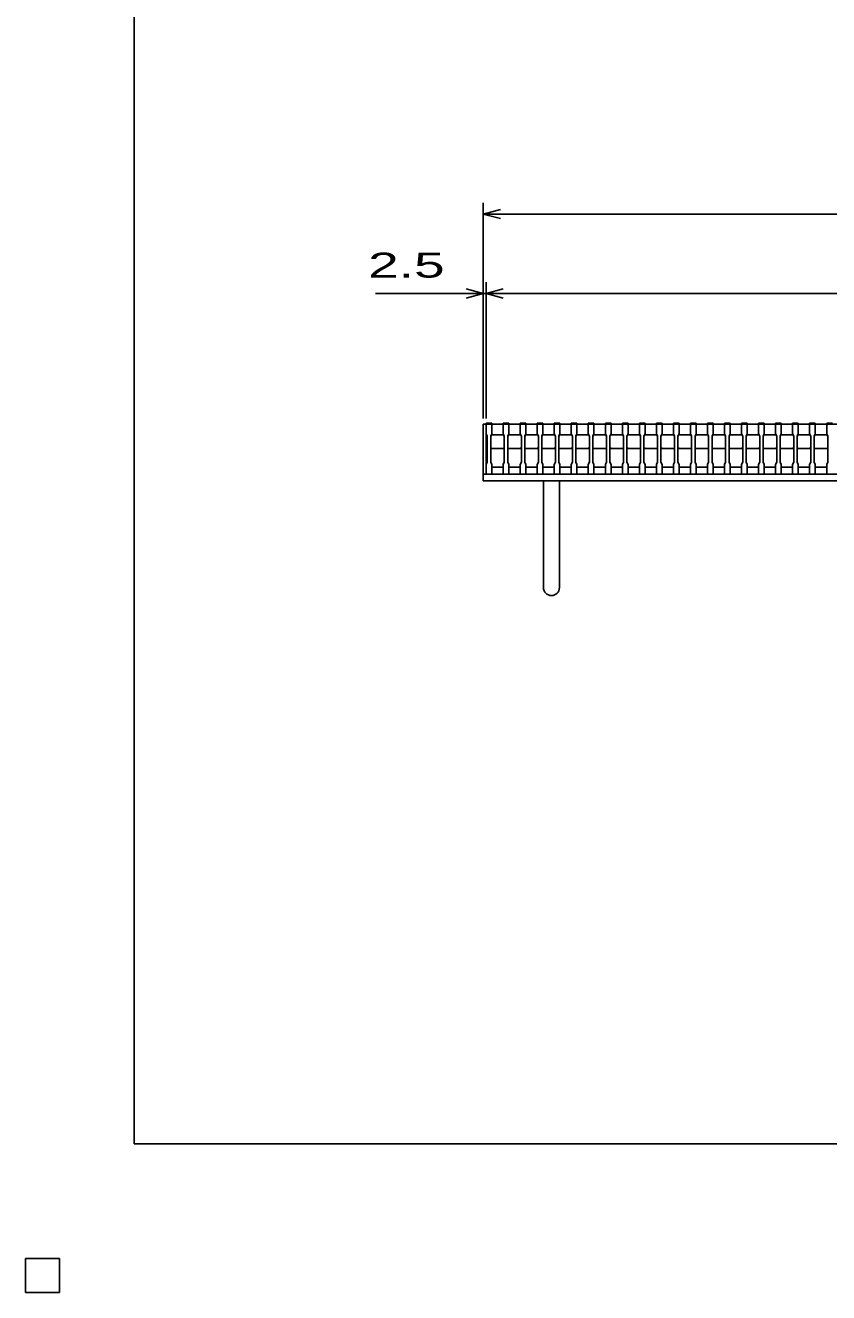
# Model space of a CAD drawing. Units: millimetres, scale not verified. Extents: x -1820 to 1736, y -1282 to 1048.
# Drawn here: x -1820 to -1112, y -1282 to -166 of the extents above; entities that cross this region are included whole.
import ezdxf
from ezdxf.enums import TextEntityAlignment as Align

# ---------------------------------------------------------------- set-up
doc = ezdxf.new("R2010")
doc.units = ezdxf.units.MM
doc.header["$LTSCALE"] = 10
for name, color, linetype, lineweight in [('0_2', 150, 'Continuous', 25), ('16', 3, 'Continuous', 25), ('19', 6, 'Continuous', 25), ('22', 4, 'Continuous', 25)]:
    doc.layers.add(name, color=color, linetype=linetype, lineweight=lineweight)
doc.styles.add('ベクトル', font='')
doc.styles.get('ベクトル').set_extended_font_data('ベクトル')

msp = doc.modelspace()

# ---------------------------------------------------------------- linework, layer by layer
at = {"layer": '0_2'}
for p, q in [((-1724, -1151.5), (-1724, 1048.5)), ((1736, -1151.5), (-1724, -1151.5))]:
    msp.add_line(p, q, dxfattribs=at)
at = {"layer": '16'}
for p, q in [((-1414, -517.5), (-1414, -516.8)), ((-1414, -516.8), (-1409, -516.8)), ((-1414, -517.5), (-1414, -526)), ((-1409, -517.5), (-1414, -517.5)), ((-1414, -517.5), (-1414, -555.5)), ((-1414, -517.5), (-419, -517.5)), ((-1409, -516.8), (-1409, -517.5)), ((-1409, -526), (-1409, -517.5)), ((-1399, -517.5), (-1399, -516.8)), ((-1399, -516.8), (-1394, -516.8)), ((-1399, -517.5), (-1399, -526)), ((-1394, -517.5), (-1399, -517.5)), ((-1394, -516.8), (-1394, -517.5)), ((-1394, -526), (-1394, -517.5)), ((-1384, -517.5), (-1384, -516.8)), ((-1384, -516.8), (-1379, -516.8)), ((-1384, -517.5), (-1384, -526)), ((-1379, -517.5), (-1384, -517.5)), ((-1379, -516.8), (-1379, -517.5)), ((-1379, -526), (-1379, -517.5)), ((-1369, -517.5), (-1369, -516.8)), ((-1369, -516.8), (-1364, -516.8)), ((-1369, -517.5), (-1369, -526)), ((-1364, -517.5), (-1369, -517.5)), ((-1364, -516.8), (-1364, -517.5)), ((-1364, -526), (-1364, -517.5)), ((-1354, -517.5), (-1354, -516.8)), ((-1354, -516.8), (-1349, -516.8)), ((-1354, -517.5), (-1354, -526)), ((-1349, -517.5), (-1354, -517.5)), ((-1349, -516.8), (-1349, -517.5)), ((-1349, -526), (-1349, -517.5)), ((-1339, -517.5), (-1339, -516.8)), ((-1339, -516.8), (-1334, -516.8)), ((-1339, -517.5), (-1339, -526)), ((-1334, -517.5), (-1339, -517.5)), ((-1334, -516.8), (-1334, -517.5)), ((-1334, -526), (-1334, -517.5)), ((-1324, -517.5), (-1324, -516.8)), ((-1324, -516.8), (-1319, -516.8)), ((-1324, -517.5), (-1324, -526)), ((-1319, -517.5), (-1324, -517.5)), ((-1319, -516.8), (-1319, -517.5)), ((-1319, -526), (-1319, -517.5)), ((-1309, -517.5), (-1309, -516.8)), ((-1309, -516.8), (-1304, -516.8)), ((-1309, -517.5), (-1309, -526)), ((-1304, -517.5), (-1309, -517.5)), ((-1304, -516.8), (-1304, -517.5)), ((-1304, -526), (-1304, -517.5)), ((-1294, -517.5), (-1294, -516.8)), ((-1294, -516.8), (-1289, -516.8)), ((-1294, -517.5), (-1294, -526)), ((-1289, -517.5), (-1294, -517.5)), ((-1289, -516.8), (-1289, -517.5)), ((-1289, -526), (-1289, -517.5)), ((-1279, -517.5), (-1279, -516.8)), ((-1279, -516.8), (-1274, -516.8)), ((-1279, -517.5), (-1279, -526)), ((-1274, -517.5), (-1279, -517.5)), ((-1274, -516.8), (-1274, -517.5)), ((-1274, -526), (-1274, -517.5)), ((-1264, -517.5), (-1264, -516.8)), ((-1264, -516.8), (-1259, -516.8)), ((-1264, -517.5), (-1264, -526)), ((-1259, -517.5), (-1264, -517.5)), ((-1259, -516.8), (-1259, -517.5)), ((-1259, -526), (-1259, -517.5)), ((-1249, -517.5), (-1249, -516.8)), ((-1249, -516.8), (-1244, -516.8)), ((-1249, -517.5), (-1249, -526)), ((-1244, -517.5), (-1249, -517.5)), ((-1244, -516.8), (-1244, -517.5)), ((-1244, -526), (-1244, -517.5)), ((-1234, -517.5), (-1234, -516.8)), ((-1234, -516.8), (-1229, -516.8)), ((-1234, -517.5), (-1234, -526)), ((-1229, -517.5), (-1234, -517.5)), ((-1229, -516.8), (-1229, -517.5)), ((-1229, -526), (-1229, -517.5)), ((-1219, -517.5), (-1219, -516.8)), ((-1219, -516.8), (-1214, -516.8)), ((-1219, -517.5), (-1219, -526)), ((-1214, -517.5), (-1219, -517.5)), ((-1214, -516.8), (-1214, -517.5)), ((-1214, -526), (-1214, -517.5)), ((-1204, -517.5), (-1204, -516.8)), ((-1204, -516.8), (-1199, -516.8)), ((-1204, -517.5), (-1204, -526)), ((-1199, -517.5), (-1204, -517.5)), ((-1199, -516.8), (-1199, -517.5)), ((-1199, -526), (-1199, -517.5)), ((-1189, -517.5), (-1189, -516.8)), ((-1189, -516.8), (-1184, -516.8)), ((-1189, -517.5), (-1189, -526)), ((-1184, -517.5), (-1189, -517.5)), ((-1184, -516.8), (-1184, -517.5)), ((-1184, -526), (-1184, -517.5)), ((-1174, -517.5), (-1174, -516.8)), ((-1174, -516.8), (-1169, -516.8)), ((-1174, -517.5), (-1174, -526)), ((-1169, -517.5), (-1174, -517.5)), ((-1169, -516.8), (-1169, -517.5)), ((-1169, -526), (-1169, -517.5)), ((-1159, -517.5), (-1159, -516.8)), ((-1159, -516.8), (-1154, -516.8)), ((-1159, -517.5), (-1159, -526)), ((-1154, -517.5), (-1159, -517.5)), ((-1154, -516.8), (-1154, -517.5)), ((-1154, -526), (-1154, -517.5)), ((-1144, -517.5), (-1144, -516.8)), ((-1144, -516.8), (-1139, -516.8)), ((-1144, -517.5), (-1144, -526)), ((-1139, -517.5), (-1144, -517.5)), ((-1139, -516.8), (-1139, -517.5)), ((-1139, -526), (-1139, -517.5)), ((-1129, -517.5), (-1129, -516.8)), ((-1129, -516.8), (-1124, -516.8)), ((-1129, -517.5), (-1129, -526)), ((-1124, -517.5), (-1129, -517.5)), ((-1124, -516.8), (-1124, -517.5)), ((-1124, -526), (-1124, -517.5)), ((-1114, -517.5), (-1114, -516.8)), ((-1114, -516.8), (-1109, -516.8)), ((-1114, -517.5), (-1114, -526)), ((-1109, -517.5), (-1114, -517.5)), ((-1414, -526), (-1413, -528)), ((-1413, -528), (-1413, -551)), ((-1410, -528), (-1409, -526)), ((-1410, -528), (-1409, -527)), ((-1410, -551), (-1410, -528)), ((-1409, -527), (-1399, -527)), ((-1399, -526), (-1398, -528)), ((-1399, -527), (-1398, -528)), ((-1398, -528), (-1398, -551)), ((-1395, -528), (-1394, -526)), ((-1395, -528), (-1394, -527)), ((-1395, -551), (-1395, -528)), ((-1394, -527), (-1384, -527)), ((-1384, -526), (-1383, -528)), ((-1384, -527), (-1383, -528)), ((-1383, -528), (-1383, -551)), ((-1380, -528), (-1379, -526)), ((-1380, -528), (-1379, -527)), ((-1380, -551), (-1380, -528)), ((-1379, -527), (-1369, -527)), ((-1369, -526), (-1368, -528)), ((-1369, -527), (-1368, -528)), ((-1368, -528), (-1368, -551)), ((-1365, -528), (-1364, -526)), ((-1365, -528), (-1364, -527)), ((-1365, -551), (-1365, -528)), ((-1364, -527), (-1354, -527)), ((-1354, -526), (-1353, -528)), ((-1354, -527), (-1353, -528)), ((-1353, -528), (-1353, -551)), ((-1350, -528), (-1349, -526)), ((-1350, -528), (-1349, -527)), ((-1350, -551), (-1350, -528)), ((-1349, -527), (-1339, -527)), ((-1339, -526), (-1338, -528)), ((-1339, -527), (-1338, -528)), ((-1338, -528), (-1338, -551)), ((-1335, -528), (-1334, -526)), ((-1335, -528), (-1334, -527)), ((-1335, -551), (-1335, -528)), ((-1334, -527), (-1324, -527)), ((-1324, -526), (-1323, -528)), ((-1324, -527), (-1323, -528)), ((-1323, -528), (-1323, -551)), ((-1320, -528), (-1319, -526)), ((-1320, -528), (-1319, -527)), ((-1320, -551), (-1320, -528)), ((-1319, -527), (-1309, -527)), ((-1309, -526), (-1308, -528)), ((-1309, -527), (-1308, -528)), ((-1308, -528), (-1308, -551)), ((-1305, -528), (-1304, -526)), ((-1305, -528), (-1304, -527)), ((-1305, -551), (-1305, -528)), ((-1304, -527), (-1294, -527)), ((-1294, -526), (-1293, -528)), ((-1294, -527), (-1293, -528)), ((-1293, -528), (-1293, -551)), ((-1290, -528), (-1289, -526)), ((-1290, -528), (-1289, -527)), ((-1290, -551), (-1290, -528)), ((-1289, -527), (-1279, -527)), ((-1279, -526), (-1278, -528)), ((-1279, -527), (-1278, -528)), ((-1278, -528), (-1278, -551)), ((-1275, -528), (-1274, -526)), ((-1275, -528), (-1274, -527)), ((-1275, -551), (-1275, -528)), ((-1274, -527), (-1264, -527)), ((-1264, -526), (-1263, -528)), ((-1264, -527), (-1263, -528)), ((-1263, -528), (-1263, -551)), ((-1260, -528), (-1259, -526)), ((-1260, -528), (-1259, -527)), ((-1260, -551), (-1260, -528)), ((-1259, -527), (-1249, -527)), ((-1249, -526), (-1248, -528)), ((-1249, -527), (-1248, -528)), ((-1248, -528), (-1248, -551)), ((-1245, -528), (-1244, -526)), ((-1245, -528), (-1244, -527)), ((-1245, -551), (-1245, -528)), ((-1244, -527), (-1234, -527)), ((-1234, -526), (-1233, -528)), ((-1234, -527), (-1233, -528)), ((-1233, -528), (-1233, -551)), ((-1230, -528), (-1229, -526)), ((-1230, -528), (-1229, -527)), ((-1230, -551), (-1230, -528)), ((-1229, -527), (-1219, -527)), ((-1219, -526), (-1218, -528)), ((-1219, -527), (-1218, -528)), ((-1218, -528), (-1218, -551)), ((-1215, -528), (-1214, -526)), ((-1215, -528), (-1214, -527)), ((-1215, -551), (-1215, -528)), ((-1214, -527), (-1204, -527)), ((-1204, -526), (-1203, -528)), ((-1204, -527), (-1203, -528)), ((-1203, -528), (-1203, -551)), ((-1200, -528), (-1199, -526)), ((-1200, -528), (-1199, -527)), ((-1200, -551), (-1200, -528)), ((-1199, -527), (-1189, -527)), ((-1189, -526), (-1188, -528)), ((-1189, -527), (-1188, -528)), ((-1188, -528), (-1188, -551)), ((-1185, -528), (-1184, -526)), ((-1185, -528), (-1184, -527)), ((-1185, -551), (-1185, -528)), ((-1184, -527), (-1174, -527)), ((-1174, -526), (-1173, -528)), ((-1174, -527), (-1173, -528)), ((-1173, -528), (-1173, -551)), ((-1170, -528), (-1169, -526)), ((-1170, -528), (-1169, -527)), ((-1170, -551), (-1170, -528)), ((-1169, -527), (-1159, -527)), ((-1159, -526), (-1158, -528)), ((-1159, -527), (-1158, -528)), ((-1158, -528), (-1158, -551)), ((-1155, -528), (-1154, -526)), ((-1155, -528), (-1154, -527)), ((-1155, -551), (-1155, -528)), ((-1154, -527), (-1144, -527)), ((-1144, -526), (-1143, -528)), ((-1144, -527), (-1143, -528)), ((-1143, -528), (-1143, -551)), ((-1140, -528), (-1139, -526)), ((-1140, -528), (-1139, -527)), ((-1140, -551), (-1140, -528)), ((-1139, -527), (-1129, -527)), ((-1129, -526), (-1128, -528)), ((-1129, -527), (-1128, -528)), ((-1128, -528), (-1128, -551)), ((-1125, -528), (-1124, -526)), ((-1125, -528), (-1124, -527)), ((-1125, -551), (-1125, -528)), ((-1124, -527), (-1114, -527)), ((-1114, -526), (-1113, -528)), ((-1114, -527), (-1113, -528)), ((-1113, -528), (-1113, -551)), ((-1409, -539), (-1410, -538)), ((-1399, -539), (-1409, -539)), ((-1398, -538), (-1399, -539)), ((-1394, -539), (-1395, -538)), ((-1384, -539), (-1394, -539)), ((-1383, -538), (-1384, -539)), ((-1379, -539), (-1380, -538)), ((-1369, -539), (-1379, -539)), ((-1368, -538), (-1369, -539)), ((-1364, -539), (-1365, -538)), ((-1354, -539), (-1364, -539)), ((-1353, -538), (-1354, -539)), ((-1349, -539), (-1350, -538)), ((-1339, -539), (-1349, -539)), ((-1338, -538), (-1339, -539)), ((-1334, -539), (-1335, -538)), ((-1324, -539), (-1334, -539)), ((-1323, -538), (-1324, -539)), ((-1319, -539), (-1320, -538)), ((-1309, -539), (-1319, -539)), ((-1308, -538), (-1309, -539)), ((-1304, -539), (-1305, -538)), ((-1294, -539), (-1304, -539)), ((-1293, -538), (-1294, -539)), ((-1289, -539), (-1290, -538)), ((-1279, -539), (-1289, -539)), ((-1278, -538), (-1279, -539)), ((-1274, -539), (-1275, -538)), ((-1264, -539), (-1274, -539)), ((-1263, -538), (-1264, -539)), ((-1259, -539), (-1260, -538)), ((-1249, -539), (-1259, -539)), ((-1248, -538), (-1249, -539)), ((-1244, -539), (-1245, -538)), ((-1234, -539), (-1244, -539)), ((-1233, -538), (-1234, -539)), ((-1229, -539), (-1230, -538)), ((-1219, -539), (-1229, -539)), ((-1218, -538), (-1219, -539)), ((-1214, -539), (-1215, -538)), ((-1204, -539), (-1214, -539)), ((-1203, -538), (-1204, -539)), ((-1199, -539), (-1200, -538)), ((-1189, -539), (-1199, -539)), ((-1188, -538), (-1189, -539)), ((-1184, -539), (-1185, -538)), ((-1174, -539), (-1184, -539)), ((-1173, -538), (-1174, -539)), ((-1169, -539), (-1170, -538)), ((-1159, -539), (-1169, -539)), ((-1158, -538), (-1159, -539)), ((-1154, -539), (-1155, -538)), ((-1144, -539), (-1154, -539)), ((-1143, -538), (-1144, -539)), ((-1139, -539), (-1140, -538)), ((-1129, -539), (-1139, -539)), ((-1128, -538), (-1129, -539)), ((-1124, -539), (-1125, -538)), ((-1114, -539), (-1124, -539)), ((-1113, -538), (-1114, -539)), ((-1413, -551), (-1414, -553)), ((-1414, -553), (-1414, -561.5)), ((-1409, -553), (-1410, -551)), ((-1409, -561.5), (-1409, -553)), ((-1409, -555.5), (-1399, -555.5)), ((-1398, -551), (-1399, -553)), ((-1399, -553), (-1399, -561.5)), ((-1394, -553), (-1395, -551)), ((-1394, -561.5), (-1394, -553)), ((-1394, -555.5), (-1384, -555.5)), ((-1383, -551), (-1384, -553)), ((-1384, -553), (-1384, -561.5)), ((-1379, -553), (-1380, -551)), ((-1379, -561.5), (-1379, -553)), ((-1379, -555.5), (-1369, -555.5)), ((-1368, -551), (-1369, -553)), ((-1369, -553), (-1369, -561.5)), ((-1364, -553), (-1365, -551)), ((-1364, -561.5), (-1364, -553)), ((-1364, -555.5), (-1354, -555.5)), ((-1353, -551), (-1354, -553)), ((-1354, -553), (-1354, -561.5)), ((-1349, -553), (-1350, -551)), ((-1349, -561.5), (-1349, -553)), ((-1349, -555.5), (-1339, -555.5)), ((-1338, -551), (-1339, -553)), ((-1339, -553), (-1339, -561.5)), ((-1334, -553), (-1335, -551)), ((-1334, -561.5), (-1334, -553)), ((-1334, -555.5), (-1324, -555.5)), ((-1323, -551), (-1324, -553)), ((-1324, -553), (-1324, -561.5)), ((-1319, -553), (-1320, -551)), ((-1319, -561.5), (-1319, -553)), ((-1319, -555.5), (-1309, -555.5)), ((-1308, -551), (-1309, -553)), ((-1309, -553), (-1309, -561.5)), ((-1304, -553), (-1305, -551)), ((-1304, -561.5), (-1304, -553)), ((-1304, -555.5), (-1294, -555.5)), ((-1293, -551), (-1294, -553)), ((-1294, -553), (-1294, -561.5)), ((-1289, -553), (-1290, -551)), ((-1289, -561.5), (-1289, -553)), ((-1289, -555.5), (-1279, -555.5)), ((-1278, -551), (-1279, -553)), ((-1279, -553), (-1279, -561.5)), ((-1274, -553), (-1275, -551)), ((-1274, -561.5), (-1274, -553)), ((-1274, -555.5), (-1264, -555.5)), ((-1263, -551), (-1264, -553)), ((-1264, -553), (-1264, -561.5)), ((-1259, -553), (-1260, -551)), ((-1259, -561.5), (-1259, -553)), ((-1259, -555.5), (-1249, -555.5)), ((-1248, -551), (-1249, -553)), ((-1249, -553), (-1249, -561.5)), ((-1244, -553), (-1245, -551)), ((-1244, -561.5), (-1244, -553)), ((-1244, -555.5), (-1234, -555.5)), ((-1233, -551), (-1234, -553)), ((-1234, -553), (-1234, -561.5)), ((-1229, -553), (-1230, -551)), ((-1229, -561.5), (-1229, -553)), ((-1229, -555.5), (-1219, -555.5)), ((-1218, -551), (-1219, -553)), ((-1219, -553), (-1219, -561.5)), ((-1214, -553), (-1215, -551)), ((-1214, -561.5), (-1214, -553)), ((-1214, -555.5), (-1204, -555.5)), ((-1203, -551), (-1204, -553)), ((-1204, -553), (-1204, -561.5)), ((-1199, -553), (-1200, -551)), ((-1199, -561.5), (-1199, -553)), ((-1199, -555.5), (-1189, -555.5)), ((-1188, -551), (-1189, -553)), ((-1189, -553), (-1189, -561.5)), ((-1184, -553), (-1185, -551)), ((-1184, -561.5), (-1184, -553)), ((-1184, -555.5), (-1174, -555.5)), ((-1173, -551), (-1174, -553)), ((-1174, -553), (-1174, -561.5)), ((-1169, -553), (-1170, -551)), ((-1169, -561.5), (-1169, -553)), ((-1169, -555.5), (-1159, -555.5)), ((-1158, -551), (-1159, -553)), ((-1159, -553), (-1159, -561.5)), ((-1154, -553), (-1155, -551)), ((-1154, -561.5), (-1154, -553)), ((-1154, -555.5), (-1144, -555.5)), ((-1143, -551), (-1144, -553)), ((-1144, -553), (-1144, -561.5)), ((-1139, -553), (-1140, -551)), ((-1139, -561.5), (-1139, -553)), ((-1139, -555.5), (-1129, -555.5)), ((-1128, -551), (-1129, -553)), ((-1129, -553), (-1129, -561.5)), ((-1124, -553), (-1125, -551)), ((-1124, -561.5), (-1124, -553)), ((-1124, -555.5), (-1114, -555.5)), ((-1113, -551), (-1114, -553)), ((-1114, -553), (-1114, -561.5)), ((-1414, -561.5), (-1409, -561.5)), ((-1399, -561.5), (-1394, -561.5)), ((-1384, -561.5), (-1379, -561.5)), ((-1369, -561.5), (-1364, -561.5)), ((-1354, -561.5), (-1349, -561.5)), ((-1339, -561.5), (-1334, -561.5)), ((-1324, -561.5), (-1319, -561.5)), ((-1309, -561.5), (-1304, -561.5)), ((-1294, -561.5), (-1289, -561.5)), ((-1279, -561.5), (-1274, -561.5)), ((-1264, -561.5), (-1259, -561.5)), ((-1249, -561.5), (-1244, -561.5)), ((-1234, -561.5), (-1229, -561.5)), ((-1219, -561.5), (-1214, -561.5)), ((-1204, -561.5), (-1199, -561.5)), ((-1189, -561.5), (-1184, -561.5)), ((-1174, -561.5), (-1169, -561.5)), ((-1159, -561.5), (-1154, -561.5)), ((-1144, -561.5), (-1139, -561.5)), ((-1129, -561.5), (-1124, -561.5)), ((-1114, -561.5), (-1109, -561.5)), ((-1790, -1252.5), (-1820, -1252.5)), ((-1820, -1252.5), (-1820, -1282.5)), ((-1790, -1252.5), (-1820, -1252.5)), ((-1820, -1252.5), (-1820, -1282.5)), ((-1790, -1252.5), (-1820, -1252.5)), ((-1820, -1252.5), (-1820, -1282.5)), ((-1790, -1252.5), (-1820, -1252.5)), ((-1820, -1252.5), (-1820, -1282.5)), ((-1790, -1252.5), (-1820, -1252.5)), ((-1820, -1252.5), (-1820, -1282.5)), ((-1790, -1282.5), (-1790, -1252.5)), ((-1790, -1282.5), (-1790, -1252.5)), ((-1790, -1282.5), (-1790, -1252.5)), ((-1790, -1282.5), (-1790, -1252.5)), ((-1790, -1282.5), (-1790, -1252.5)), ((-1820, -1282.5), (-1790, -1282.5)), ((-1820, -1282.5), (-1790, -1282.5)), ((-1820, -1282.5), (-1790, -1282.5)), ((-1820, -1282.5), (-1790, -1282.5)), ((-1820, -1282.5), (-1790, -1282.5))]:
    msp.add_line(p, q, dxfattribs=at)
at = {"layer": '19'}
for p, q in [((-1416.5, -561.5), (-1416.5, -517.5)), ((-1416.5, -517.5), (-1414, -517.5)), ((-1416.5, -561.5), (-416.5, -561.5)), ((-1416.5, -567.5), (-1416.5, -561.5)), ((-416.5, -567.5), (-1416.5, -567.5)), ((-1363.5, -567.5), (-1363.5, -661.5)), ((-1349.5, -661.5), (-1349.5, -567.5))]:
    msp.add_line(p, q, dxfattribs=at)
msp.add_arc((-1356.5, -661.5), 7, 180, 0, dxfattribs=at)
at = {"layer": '22'}
for p, q in [((-1416.5, -512.5), (-1416.5, -322.5)), ((-1416.5, -332.5), (-1401.5, -328.5)), ((-1401.5, -336.5), (-1416.5, -332.5)), ((-1416.5, -332.5), (-416.5, -332.5)), ((-1416.5, -402.5), (-1431.5, -398.5)), ((-1416.5, -512.5), (-1416.5, -392.5)), ((-1414, -512.5), (-1414, -392.5)), ((-1414, -402.5), (-1399, -398.5)), ((-1511.5, -402.5), (-1416.5, -402.5)), ((-1431.5, -406.5), (-1416.5, -402.5)), ((-1416.5, -402.5), (-1414, -402.5)), ((-1399, -406.5), (-1414, -402.5)), ((-1414, -402.5), (-419, -402.5))]:
    msp.add_line(p, q, dxfattribs=at)
at = {"layer": '22', "color": 2}
for p, q in [((-1790, -1252.5), (-1820, -1252.5)), ((-1820, -1252.5), (-1820, -1282.5)), ((-1790, -1252.5), (-1820, -1252.5)), ((-1820, -1252.5), (-1820, -1282.5)), ((-1790, -1252.5), (-1820, -1252.5)), ((-1820, -1252.5), (-1820, -1282.5)), ((-1790, -1282.5), (-1790, -1252.5)), ((-1790, -1282.5), (-1790, -1252.5)), ((-1790, -1282.5), (-1790, -1252.5)), ((-1820, -1282.5), (-1790, -1282.5)), ((-1820, -1282.5), (-1790, -1282.5)), ((-1820, -1282.5), (-1790, -1282.5))]:
    msp.add_line(p, q, dxfattribs=at)

# ---------------------------------------------------------------- texts
at = {"layer": '22', "color": 2, "style": 'ベクトル', "width": 1.65}
msp.add_text(' 2.5 ', height=21.99, dxfattribs=at).set_placement((-1531.5, -377.5), align=Align.MIDDLE_LEFT)

doc.saveas('drawing.dxf')
